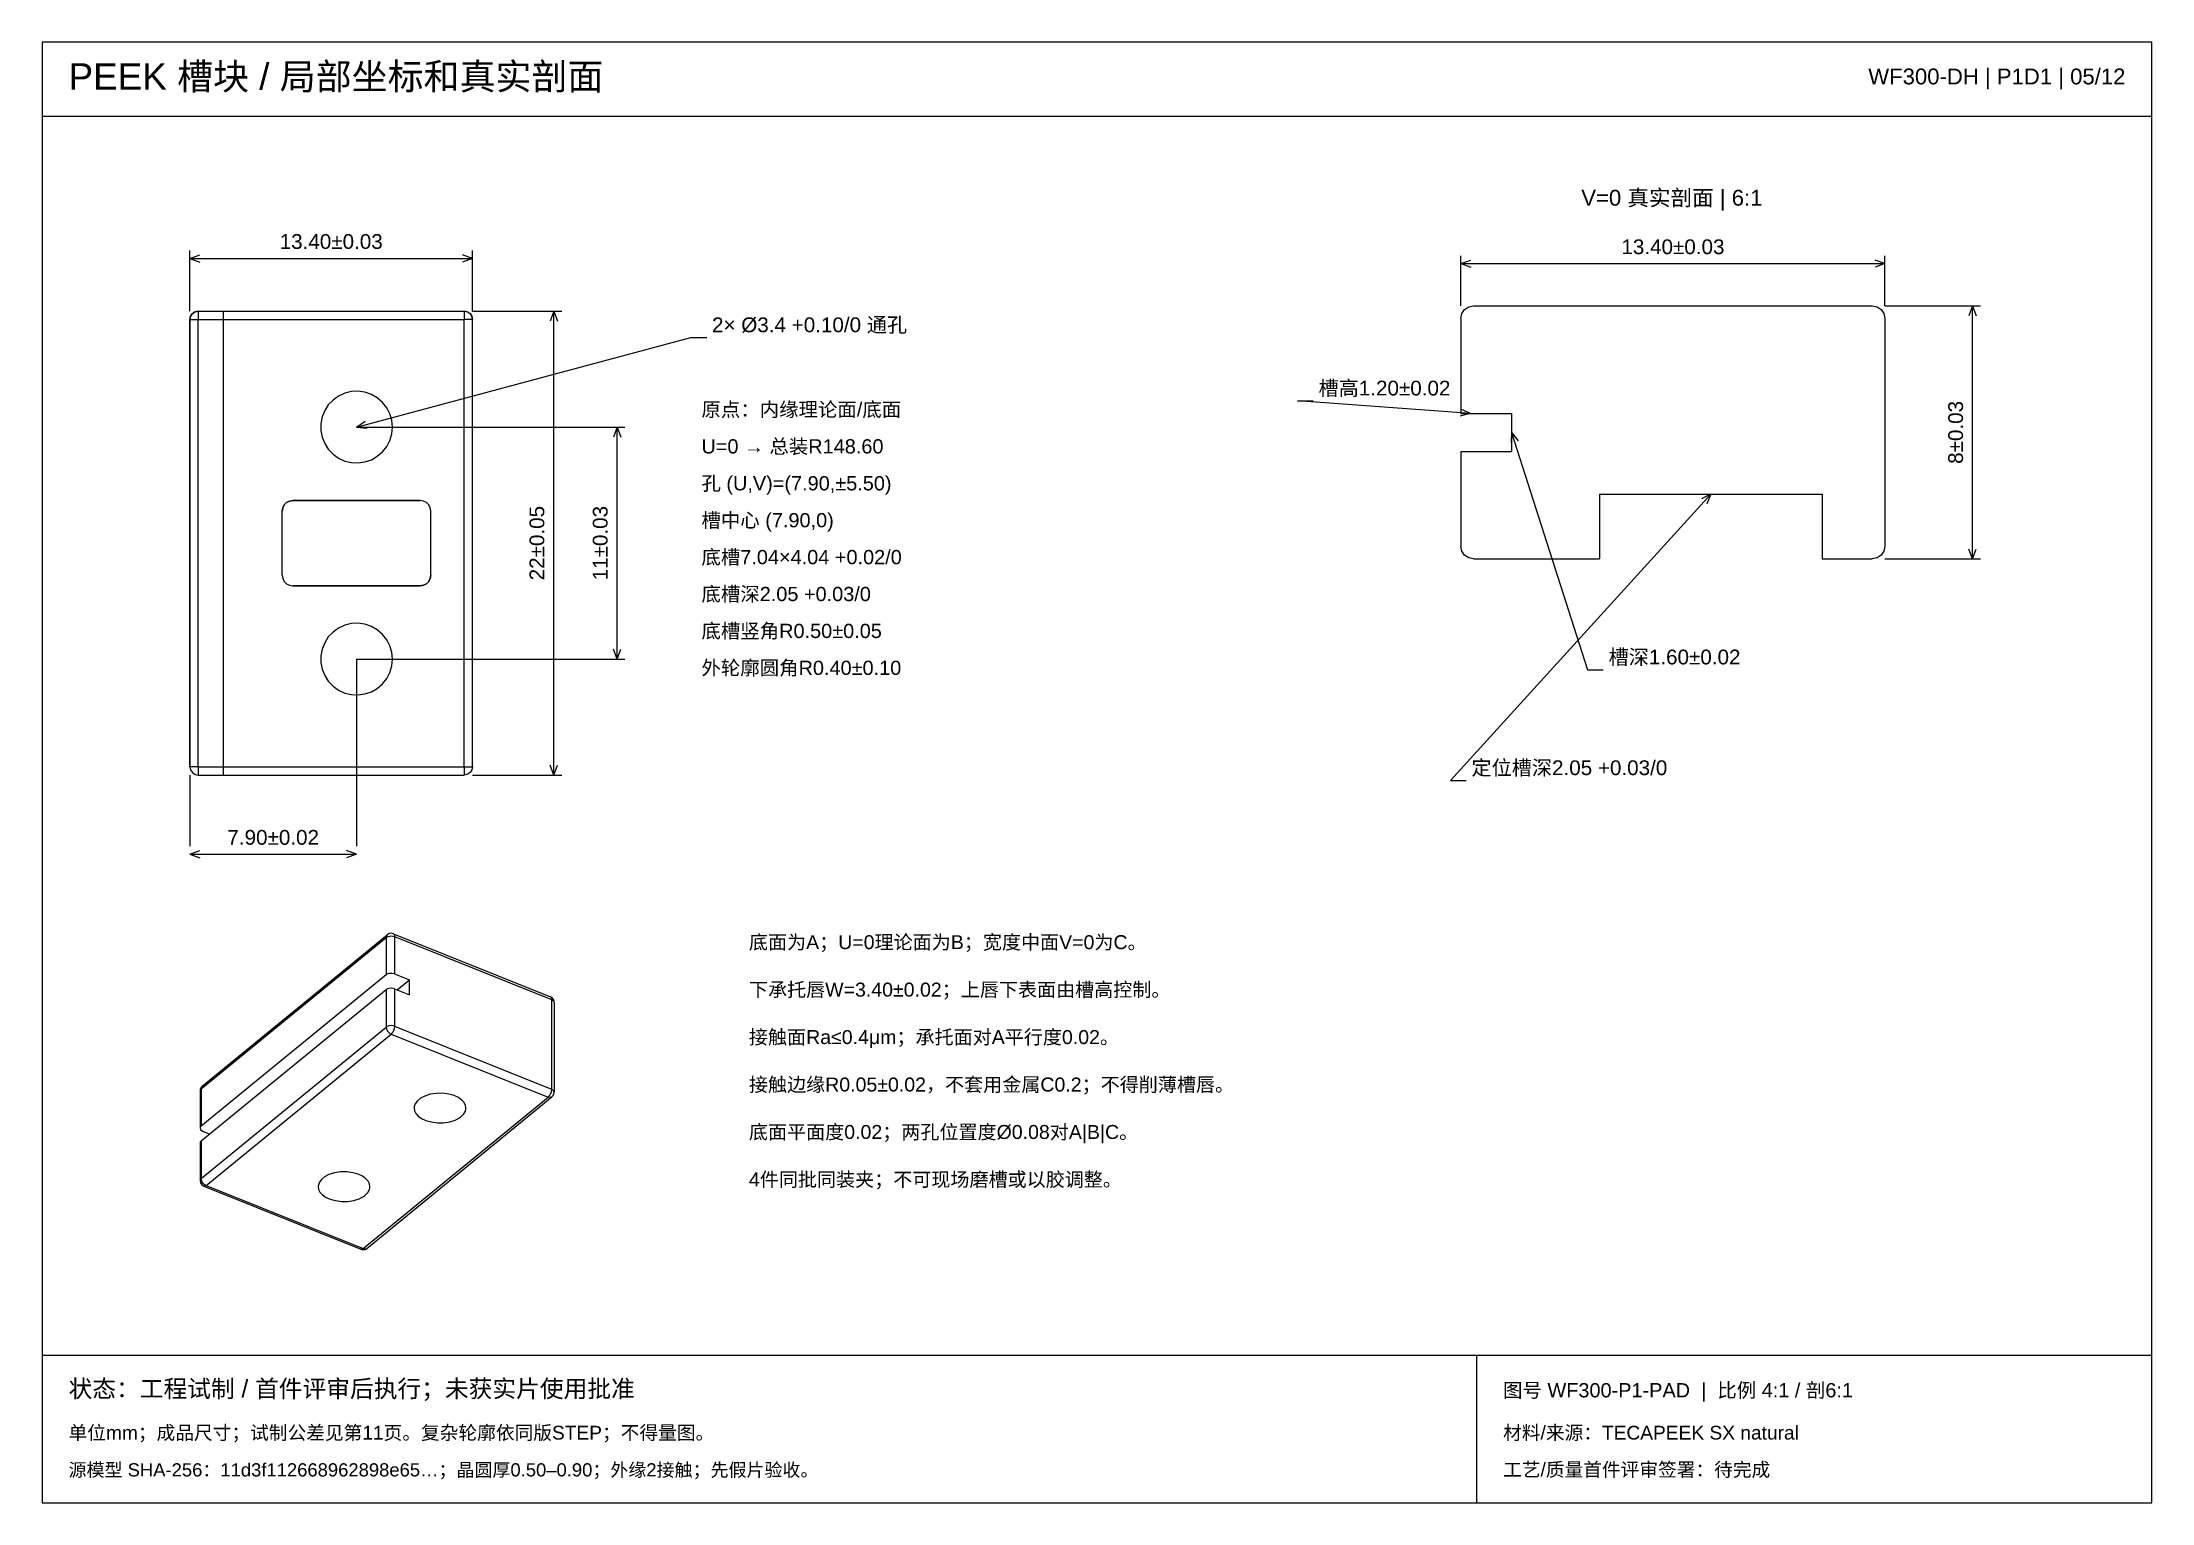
# Model space of a CAD drawing. Header units: millimetres. Extents: x 10 to 410, y 10 to 287.
import ezdxf
from ezdxf.enums import TextEntityAlignment as Align

# ---------------------------------------------------------------- set-up
doc = ezdxf.new("R2010")
doc.units = ezdxf.units.MM
for name, color, linetype in [('DIM', 7, 'Continuous'), ('HIDDEN', 8, 'Continuous'), ('HOLD', 1, 'Continuous'), ('OUTLINE', 7, 'Continuous'), ('TANGENT', 8, 'Continuous'), ('TEXT', 7, 'Continuous')]:
    doc.layers.add(name, color=color, linetype=linetype)
doc.styles.add('CJK', font='Arial Unicode.ttf')

msp = doc.modelspace()

# ---------------------------------------------------------------- linework, layer by layer
at = {"layer": 'DIM'}
for p, q in [((38, 236), (38, 247.5)), ((38, 246), (39.88, 246.69)), ((38, 246), (91.6, 246)), ((38, 246), (39.88, 245.31)), ((91.6, 246), (89.72, 246.69)), ((91.6, 246), (89.72, 245.31)), ((91.6, 236), (91.6, 247.5)), ((279, 237), (279, 246.5)), ((279, 245), (280.88, 245.69)), ((279, 245), (359.4, 245)), ((279, 245), (280.88, 244.31)), ((359.4, 245), (357.52, 245.69)), ((359.4, 245), (357.52, 244.31)), ((359.4, 237), (359.4, 246.5)), ((91.6, 236), (108.5, 236)), ((107, 236), (106.31, 234.12)), ((107, 148), (107, 236)), ((107, 236), (107.69, 234.12)), ((359.4, 237), (377.5, 237)), ((376, 237), (375.31, 235.12)), ((376, 189), (376, 237)), ((376, 237), (376.69, 235.12)), ((280.8, 216.6), (278.88, 216.05)), ((280.8, 216.6), (278.98, 217.42)), ((69.6, 214), (71.24, 215.15)), ((69.6, 214), (120.5, 214)), ((69.6, 214), (71.59, 213.82)), ((119, 214), (118.31, 212.12)), ((119, 170), (119, 214)), ((119, 214), (119.69, 212.12)), ((288.6, 213), (288.52, 211)), ((288.6, 213), (289.83, 211.42)), ((326.4, 201.3), (324.63, 200.37)), ((326.4, 201.3), (325.64, 199.45)), ((359.4, 189), (377.5, 189)), ((376, 189), (375.31, 190.88)), ((376, 189), (376.69, 190.88)), ((69.6, 170), (69.6, 134.5)), ((69.6, 170), (120.5, 170)), ((119, 170), (118.31, 171.88)), ((119, 170), (119.69, 171.88)), ((38, 148), (38, 134.5)), ((91.6, 148), (108.5, 148)), ((107, 148), (106.31, 149.88)), ((107, 148), (107.69, 149.88)), ((38, 133), (39.88, 133.69)), ((38, 133), (69.6, 133)), ((38, 133), (39.88, 132.31)), ((69.6, 133), (67.72, 133.69)), ((69.6, 133), (67.72, 132.31))]:
    msp.add_line(p, q, dxfattribs=at)
for points in [[(69.6, 214), (133, 231), (136, 231)], [(280.8, 216.6), (248, 219), (251, 219)], [(288.6, 213), (303, 168), (306, 168)], [(326.4, 201.3), (277, 147), (280, 147)]]:
    msp.add_lwpolyline(points, dxfattribs=at)
at = {"layer": 'HIDDEN'}
for points in [[(39.6, 236), (38.99, 235.88), (38.47, 235.53), (38.12, 235.01), (38, 234.4)], [(38, 234.4), (38.12, 235.01), (38.47, 235.53), (38.99, 235.88), (39.6, 236)], [(39.6, 236), (38.99, 235.88), (38.47, 235.53), (38.12, 235.01), (38, 234.4)], [(39.6, 236), (44.4, 236)], [(39.6, 236), (90, 236)], [(39.6, 236), (44.4, 236)], [(44.4, 148), (44.4, 236)], [(44.4, 148), (44.4, 236)], [(38, 234.4), (38, 149.6)], [(38, 149.6), (38, 234.4)], [(38, 234.4), (38, 149.6)], [(91.6, 149.6), (91.6, 234.4)], [(76.4, 214), (76.28, 215.29), (75.91, 216.53), (75.32, 217.68), (74.52, 218.69), (73.54, 219.54), (72.42, 220.19), (71.2, 220.61), (69.92, 220.79), (68.63, 220.73), (67.38, 220.43), (66.2, 219.89), (65.15, 219.14), (64.25, 218.2), (63.56, 217.12), (63.08, 215.92), (62.83, 214.65), (62.83, 213.35), (63.08, 212.08), (63.56, 210.88), (64.25, 209.8), (65.15, 208.86), (66.2, 208.11), (67.38, 207.57), (68.63, 207.27), (69.92, 207.21), (71.2, 207.39), (72.42, 207.81), (73.54, 208.46), (74.52, 209.31), (75.32, 210.32), (75.91, 211.47), (76.28, 212.71), (76.4, 214)], [(57.52, 200.08), (56.9, 199.98), (56.34, 199.7), (55.9, 199.26), (55.62, 198.7), (55.52, 198.08)], [(55.52, 198.08), (55.62, 198.7), (55.9, 199.26), (56.34, 199.7), (56.9, 199.98), (57.52, 200.08)], [(81.68, 200.08), (57.52, 200.08)], [(57.52, 200.08), (81.68, 200.08)], [(83.68, 198.08), (83.58, 198.7), (83.3, 199.26), (82.86, 199.7), (82.3, 199.98), (81.68, 200.08)], [(83.68, 198.08), (83.58, 198.7), (83.3, 199.26), (82.86, 199.7), (82.3, 199.98), (81.68, 200.08)], [(55.52, 185.92), (55.52, 198.08)], [(55.52, 185.92), (55.52, 198.08)], [(83.68, 185.92), (83.68, 198.08)], [(83.68, 185.92), (83.68, 198.08)], [(55.52, 185.92), (55.62, 185.3), (55.9, 184.74), (56.34, 184.3), (56.9, 184.02), (57.52, 183.92)], [(55.52, 185.92), (55.62, 185.3), (55.9, 184.74), (56.34, 184.3), (56.9, 184.02), (57.52, 183.92)], [(81.68, 183.92), (82.3, 184.02), (82.86, 184.3), (83.3, 184.74), (83.58, 185.3), (83.68, 185.92)], [(83.68, 185.92), (83.58, 185.3), (83.3, 184.74), (82.86, 184.3), (82.3, 184.02), (81.68, 183.92)], [(81.68, 183.92), (57.52, 183.92)], [(57.52, 183.92), (81.68, 183.92)], [(76.4, 170), (76.28, 171.29), (75.91, 172.53), (75.32, 173.68), (74.52, 174.69), (73.54, 175.54), (72.42, 176.19), (71.2, 176.61), (69.92, 176.79), (68.63, 176.73), (67.38, 176.43), (66.2, 175.89), (65.15, 175.14), (64.25, 174.2), (63.56, 173.12), (63.08, 171.92), (62.83, 170.65), (62.83, 169.35), (63.08, 168.08), (63.56, 166.88), (64.25, 165.8), (65.15, 164.86), (66.2, 164.11), (67.38, 163.57), (68.63, 163.27), (69.92, 163.21), (71.2, 163.39), (72.42, 163.81), (73.54, 164.46), (74.52, 165.31), (75.32, 166.32), (75.91, 167.47), (76.28, 168.71), (76.4, 170)], [(38, 149.6), (38.12, 148.99), (38.47, 148.47), (38.99, 148.12), (39.6, 148)], [(38, 149.6), (38.12, 148.99), (38.47, 148.47), (38.99, 148.12), (39.6, 148)], [(38, 149.6), (38.12, 148.99), (38.47, 148.47), (38.99, 148.12), (39.6, 148)], [(39.6, 148), (44.4, 148)], [(39.6, 148), (90, 148)], [(39.6, 148), (44.4, 148)], [(91.6, 149.6), (91.48, 148.99), (91.13, 148.47), (90.61, 148.12), (90, 148)]]:
    msp.add_lwpolyline(points, dxfattribs=at)
at = {"layer": 'OUTLINE'}
for p, q in [((10, 273), (410, 273)), ((10, 38), (410, 38)), ((282, 10), (282, 38))]:
    msp.add_line(p, q, dxfattribs=at)
for points in [[(10, 10), (410, 10), (410, 287), (10, 287), (10, 10)], [(39.6, 236), (38.99, 235.88), (38.47, 235.53), (38.12, 235.01), (38, 234.4)], [(39.6, 236), (90, 236)], [(91.6, 234.4), (91.48, 235.01), (91.13, 235.53), (90.61, 235.88), (90, 236)], [(90, 236), (90.61, 235.88), (91.13, 235.53), (91.48, 235.01), (91.6, 234.4)], [(279, 234.6), (279.18, 235.52), (279.7, 236.3), (280.48, 236.82), (281.4, 237)], [(281.4, 237), (357, 237)], [(357, 237), (357.92, 236.82), (358.7, 236.3), (359.22, 235.52), (359.4, 234.6)], [(38, 149.6), (38, 234.4)], [(91.6, 149.6), (91.6, 234.4)], [(279, 234.6), (279, 216.6)], [(359.4, 234.6), (359.4, 191.4)], [(76.4, 214), (76.28, 215.29), (75.91, 216.53), (75.32, 217.68), (74.52, 218.69), (73.54, 219.54), (72.42, 220.19), (71.2, 220.61), (69.92, 220.79), (68.63, 220.73), (67.38, 220.43), (66.2, 219.89), (65.15, 219.14), (64.25, 218.2), (63.56, 217.12), (63.08, 215.92), (62.83, 214.65), (62.83, 213.35), (63.08, 212.08), (63.56, 210.88), (64.25, 209.8), (65.15, 208.86), (66.2, 208.11), (67.38, 207.57), (68.63, 207.27), (69.92, 207.21), (71.2, 207.39), (72.42, 207.81), (73.54, 208.46), (74.52, 209.31), (75.32, 210.32), (75.91, 211.47), (76.28, 212.71), (76.4, 214)], [(279, 216.6), (288.6, 216.6)], [(288.6, 216.6), (288.6, 209.4)], [(279, 209.4), (279, 191.4)], [(279, 209.4), (288.6, 209.4)], [(305.28, 201.3), (305.28, 189)], [(305.28, 201.3), (347.52, 201.3)], [(347.52, 201.3), (347.52, 189)], [(281.4, 189), (280.48, 189.18), (279.7, 189.7), (279.18, 190.48), (279, 191.4)], [(281.4, 189), (305.28, 189)], [(347.52, 189), (357, 189)], [(359.4, 191.4), (359.22, 190.48), (358.7, 189.7), (357.92, 189.18), (357, 189)], [(76.4, 170), (76.28, 171.29), (75.91, 172.53), (75.32, 173.68), (74.52, 174.69), (73.54, 175.54), (72.42, 176.19), (71.2, 176.61), (69.92, 176.79), (68.63, 176.73), (67.38, 176.43), (66.2, 175.89), (65.15, 175.14), (64.25, 174.2), (63.56, 173.12), (63.08, 171.92), (62.83, 170.65), (62.83, 169.35), (63.08, 168.08), (63.56, 166.88), (64.25, 165.8), (65.15, 164.86), (66.2, 164.11), (67.38, 163.57), (68.63, 163.27), (69.92, 163.21), (71.2, 163.39), (72.42, 163.81), (73.54, 164.46), (74.52, 165.31), (75.32, 166.32), (75.91, 167.47), (76.28, 168.71), (76.4, 170)], [(38, 149.6), (38.12, 148.99), (38.47, 148.47), (38.99, 148.12), (39.6, 148)], [(39.6, 148), (90, 148)], [(91.6, 149.6), (91.48, 148.99), (91.13, 148.47), (90.61, 148.12), (90, 148)], [(40.35, 89.01), (75.42, 117.74)], [(76.58, 117.92), (76.18, 118), (75.78, 117.94), (75.42, 117.74)], [(76.58, 117.92), (106.35, 105.96)], [(75.21, 110.14), (40.14, 81.41)], [(76.81, 110.3), (76.31, 110.41), (75.74, 110.38), (75.44, 110.28), (75.21, 110.14)], [(76.81, 110.3), (79.65, 109.16)], [(77.33, 107.26), (79.65, 109.16)], [(79.65, 106.33), (79.65, 109.16)], [(75.21, 107.3), (40.14, 78.58)], [(76.81, 107.47), (76.31, 107.58), (75.74, 107.54), (75.44, 107.45), (75.21, 107.3)], [(76.81, 107.47), (79.65, 106.33)], [(107.07, 104.89), (106.98, 105.34), (106.73, 105.71), (106.35, 105.96)], [(107.07, 104.89), (107.07, 87.88)], [(40.35, 89.01), (40.12, 88.76), (39.98, 88.45), (39.93, 88.12)], [(39.93, 88.12), (39.93, 81.03)], [(71.58, 58.26), (106.65, 86.99)], [(90.34, 84.86), (90.25, 85.38), (90, 85.89), (89.56, 86.38), (88.93, 86.84), (88.09, 87.23), (87.08, 87.51), (85.94, 87.66), (84.74, 87.65), (83.59, 87.47), (82.57, 87.15), (81.74, 86.72), (81.14, 86.22), (80.75, 85.69), (80.56, 85.16), (80.54, 85.01), (80.53, 84.86)], [(80.53, 84.86), (80.61, 84.35), (80.87, 83.84), (81.3, 83.35), (81.94, 82.89), (82.77, 82.5), (83.79, 82.22), (84.93, 82.07), (86.12, 82.08), (87.27, 82.26), (88.29, 82.58), (89.12, 83.01), (89.29, 83.13), (89.45, 83.25)], [(89.45, 83.25), (89.95, 83.77), (90.24, 84.3), (90.31, 84.58), (90.34, 84.86)], [(106.65, 86.99), (106.88, 87.24), (107.02, 87.55), (107.07, 87.88)], [(40.14, 81.41), (39.98, 81.23), (39.93, 81.03)], [(39.93, 81.03), (40.01, 80.78), (40.42, 80.49)], [(40.42, 80.49), (41.8, 79.94)], [(40.14, 78.58), (39.98, 78.4), (39.93, 78.2)], [(39.93, 78.2), (39.93, 71.11)], [(72.14, 69.96), (72.06, 70.48), (71.8, 70.98), (71.37, 71.47), (70.73, 71.93), (69.9, 72.32), (68.88, 72.61), (67.74, 72.76), (66.55, 72.74), (65.4, 72.56), (64.38, 72.24), (63.55, 71.81), (62.94, 71.31), (62.55, 70.78), (62.36, 70.25), (62.34, 70.11), (62.33, 69.96)], [(39.93, 71.11), (40.02, 70.66), (40.27, 70.29), (40.65, 70.04)], [(40.65, 70.04), (70.42, 58.08)], [(62.33, 69.96), (62.42, 69.44), (62.67, 68.93), (63.11, 68.44), (63.74, 67.99), (64.58, 67.6), (65.59, 67.31), (66.73, 67.16), (67.93, 67.17), (69.08, 67.35), (70.1, 67.67), (70.93, 68.11), (71.1, 68.22), (71.25, 68.35)], [(71.25, 68.35), (71.75, 68.86), (72.04, 69.39), (72.11, 69.67), (72.14, 69.96)], [(70.42, 58.08), (70.82, 58), (71.22, 58.06), (71.58, 58.26)]]:
    msp.add_lwpolyline(points, dxfattribs=at)
at = {"layer": 'TANGENT'}
for points in [[(39.6, 236), (38.99, 235.88), (38.47, 235.53), (38.12, 235.01), (38, 234.4)], [(39.6, 236), (39.6, 235.99), (39.6, 235.96), (39.6, 235.91), (39.6, 235.84), (39.6, 235.75), (39.6, 235.65), (39.6, 235.53), (39.6, 235.4), (39.6, 235.25), (39.6, 235.09), (39.6, 234.93), (39.6, 234.76), (39.6, 234.58), (39.6, 234.4)], [(91.6, 234.4), (91.48, 235.01), (91.13, 235.53), (90.61, 235.88), (90, 236)], [(90, 236), (90.61, 235.88), (91.13, 235.53), (91.48, 235.01), (91.6, 234.4)], [(90, 236), (90, 235.99), (90, 235.96), (90, 235.91), (90, 235.84), (90, 235.75), (90, 235.65), (90, 235.53), (90, 235.4), (90, 235.25), (90, 235.09), (90, 234.93), (90, 234.76), (90, 234.58), (90, 234.4)], [(38, 234.4), (38.01, 234.4), (38.04, 234.4), (38.09, 234.4), (38.16, 234.4), (38.25, 234.4), (38.35, 234.4), (38.47, 234.4), (38.6, 234.4), (38.75, 234.4), (38.91, 234.4), (39.07, 234.4), (39.24, 234.4), (39.42, 234.4), (39.6, 234.4)], [(39.6, 234.4), (90, 234.4)], [(39.6, 149.6), (39.6, 234.4)], [(90, 149.6), (90, 234.4)], [(91.6, 234.4), (91.59, 234.4), (91.56, 234.4), (91.51, 234.4), (91.44, 234.4), (91.35, 234.4), (91.25, 234.4), (91.13, 234.4), (91, 234.4), (90.85, 234.4), (90.69, 234.4), (90.53, 234.4), (90.36, 234.4), (90.18, 234.4), (90, 234.4)], [(38, 149.6), (38.12, 148.99), (38.47, 148.47), (38.99, 148.12), (39.6, 148)], [(39.6, 149.6), (39.42, 149.6), (39.24, 149.6), (39.07, 149.6), (38.91, 149.6), (38.75, 149.6), (38.6, 149.6), (38.47, 149.6), (38.35, 149.6), (38.25, 149.6), (38.16, 149.6), (38.09, 149.6), (38.04, 149.6), (38.01, 149.6), (38, 149.6)], [(39.6, 149.6), (39.6, 149.42), (39.6, 149.24), (39.6, 149.07), (39.6, 148.91), (39.6, 148.75), (39.6, 148.6), (39.6, 148.47), (39.6, 148.35), (39.6, 148.25), (39.6, 148.16), (39.6, 148.09), (39.6, 148.04), (39.6, 148.01), (39.6, 148)], [(39.6, 149.6), (90, 149.6)], [(91.6, 149.6), (91.48, 148.99), (91.13, 148.47), (90.61, 148.12), (90, 148)], [(90, 149.6), (90, 149.42), (90, 149.24), (90, 149.07), (90, 148.91), (90, 148.75), (90, 148.6), (90, 148.47), (90, 148.35), (90, 148.25), (90, 148.16), (90, 148.09), (90, 148.04), (90, 148.01), (90, 148)], [(90, 149.6), (90.18, 149.6), (90.36, 149.6), (90.53, 149.6), (90.69, 149.6), (90.85, 149.6), (91, 149.6), (91.13, 149.6), (91.25, 149.6), (91.35, 149.6), (91.44, 149.6), (91.51, 149.6), (91.56, 149.6), (91.59, 149.6), (91.6, 149.6)], [(40.14, 88.5), (75.21, 117.23)], [(75.42, 117.74), (75.25, 117.49), (75.21, 117.23)], [(75.21, 117.23), (75.57, 117.42), (76.1, 117.51), (76.47, 117.48), (76.81, 117.39)], [(75.21, 117.23), (75.21, 110.14)], [(76.58, 117.92), (76.74, 117.77), (76.81, 117.39)], [(76.81, 117.39), (76.81, 110.3)], [(76.81, 117.39), (106.58, 105.43)], [(75.21, 107.3), (75.21, 100.22)], [(76.81, 107.47), (76.81, 100.38)], [(106.35, 105.96), (106.51, 105.81), (106.58, 105.43)], [(106.58, 105.43), (106.58, 88.42)], [(107.07, 104.89), (106.99, 105.14), (106.58, 105.43)], [(40.14, 71.49), (75.21, 100.22)], [(76.81, 100.38), (76.31, 100.49), (75.74, 100.45), (75.44, 100.36), (75.21, 100.22)], [(75.21, 100.22), (75.29, 99.8), (75.54, 99.36), (75.93, 99), (76.15, 98.89)], [(76.81, 100.38), (76.73, 99.86), (76.48, 99.28), (76.32, 99.06), (76.15, 98.89)], [(76.81, 100.38), (106.58, 88.42)], [(41.08, 70.16), (76.15, 98.89)], [(76.15, 98.89), (105.92, 86.94)], [(40.14, 88.5), (39.98, 88.32), (39.93, 88.12)], [(40.35, 89.01), (40.18, 88.76), (40.14, 88.5)], [(40.14, 88.5), (40.14, 81.41)], [(106.58, 88.42), (106.5, 87.9), (106.25, 87.33), (106.09, 87.11), (105.92, 86.94)], [(106.58, 88.42), (106.94, 88.19), (107.07, 87.88)], [(70.85, 58.21), (105.92, 86.94)], [(106.65, 86.99), (106.37, 86.87), (105.92, 86.94)], [(40.14, 78.58), (40.14, 71.49)], [(40.14, 71.49), (39.98, 71.31), (39.93, 71.11)], [(41.08, 70.16), (40.68, 70.41), (40.34, 70.82), (40.19, 71.16), (40.14, 71.49)], [(41.08, 70.16), (40.79, 70.02), (40.65, 70.04)], [(41.08, 70.16), (70.85, 58.21)], [(70.85, 58.21), (70.56, 58.07), (70.42, 58.08)], [(70.85, 58.21), (71.25, 58.14), (71.58, 58.26)]]:
    msp.add_lwpolyline(points, dxfattribs=at)

# ---------------------------------------------------------------- texts
at = {"layer": 'HOLD', "style": 'CJK'}
msp.add_text('状态：工程试制 / 首件评审后执行；未获实片使用批准', height=3.3, dxfattribs=at).set_placement((15, 30))
at = {"layer": 'TEXT', "style": 'CJK'}
for s, height, p in [('PEEK 槽块 / 局部坐标和真实剖面', 5, (15, 278)), ('2× Ø3.4 +0.10/0 通孔', 2.8, (137, 232)), ('槽高1.20±0.02', 2.8, (252, 220)), ('原点：内缘理论面/底面', 2.7, (135, 216)), ('U=0 → 总装R148.60', 2.7, (135, 209)), ('孔 (U,V)=(7.90,±5.50)', 2.7, (135, 202)), ('槽中心 (7.90,0)', 2.7, (135, 195)), ('底槽7.04×4.04 +0.02/0', 2.7, (135, 188)), ('底槽深2.05 +0.03/0', 2.7, (135, 181)), ('底槽竖角R0.50±0.05', 2.7, (135, 174)), ('槽深1.60±0.02', 2.8, (307, 169)), ('外轮廓圆角R0.40±0.10', 2.7, (135, 167)), ('定位槽深2.05 +0.03/0', 2.8, (281, 148)), ('底面为A；U=0理论面为B；宽度中面V=0为C。', 2.65, (144, 115)), ('下承托唇W=3.40±0.02；上唇下表面由槽高控制。', 2.65, (144, 106)), ('接触面Ra≤0.4μm；承托面对A平行度0.02。', 2.65, (144, 97)), ('接触边缘R0.05±0.02，不套用金属C0.2；不得削薄槽唇。', 2.65, (144, 88)), ('底面平面度0.02；两孔位置度Ø0.08对A|B|C。', 2.65, (144, 79)), ('4件同批同装夹；不可现场磨槽或以胶调整。', 2.65, (144, 70)), ('图号 WF300-P1-PAD  |  比例 4:1 / 剖6:1', 2.7, (287, 30)), ('单位mm；成品尺寸；试制公差见第11页。复杂轮廓依同版STEP；不得量图。', 2.6, (15, 22)), ('材料/来源：TECAPEEK SX natural', 2.6, (287, 22)), ('源模型 SHA-256：11d3f112668962898e65…；晶圆厚0.50–0.90；外缘2接触；先假片验收。', 2.5, (15, 15)), ('工艺/质量首件评审签署：待完成', 2.6, (287, 15))]:
    msp.add_text(s, height=height, dxfattribs=at).set_placement(p)
msp.add_text('WF300-DH | P1D1 | 05/12', height=3, dxfattribs=at).set_placement((405, 279), align=Align.RIGHT)
for s, height, p in [('V=0 真实剖面 | 6:1', 3, (319, 256)), ('13.40±0.03', 2.8, (64.8, 247.8)), ('13.40±0.03', 2.8, (319.2, 246.8)), ('7.90±0.02', 2.8, (53.8, 134.8))]:
    msp.add_text(s, height=height, dxfattribs=at).set_placement(p, align=Align.CENTER)
for s, p in [('8±0.03', (374.2, 213)), ('22±0.05', (105.2, 192)), ('11±0.03', (117.2, 192))]:
    msp.add_text(s, height=2.8, rotation=90, dxfattribs=at).set_placement(p, align=Align.CENTER)

doc.saveas('drawing.dxf')
